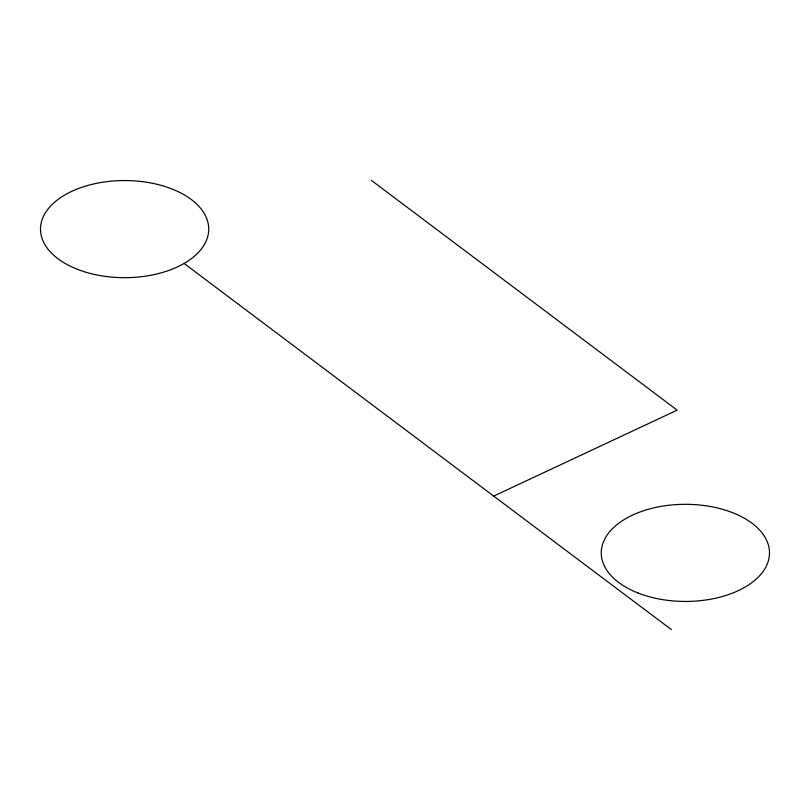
<?xml version="1.0" encoding="UTF-8"?>
<svg xmlns="http://www.w3.org/2000/svg" width="810" height="810" viewBox="0 0 810 810"><rect width="100%" height="100%" fill="white"/><g stroke="black" fill="none" stroke-linecap="round" stroke-linejoin="round"><path stroke-width="1.21" d="M493.695 496.095L677.16 410.154L371.365 180.377M184.093 263.452L671.399 629.623M638.24 593.092A84.108 48.559 0 0 0 769.287 556.338A84.108 48.559 0 0 0 648.638 509.196A84.108 48.559 0 0 0 638.24 593.092M77.466 269.325A84.108 48.559 0 0 0 208.514 232.581A84.108 48.559 0 0 0 87.865 185.429A84.108 48.559 0 0 0 77.466 269.325"/></g></svg>
